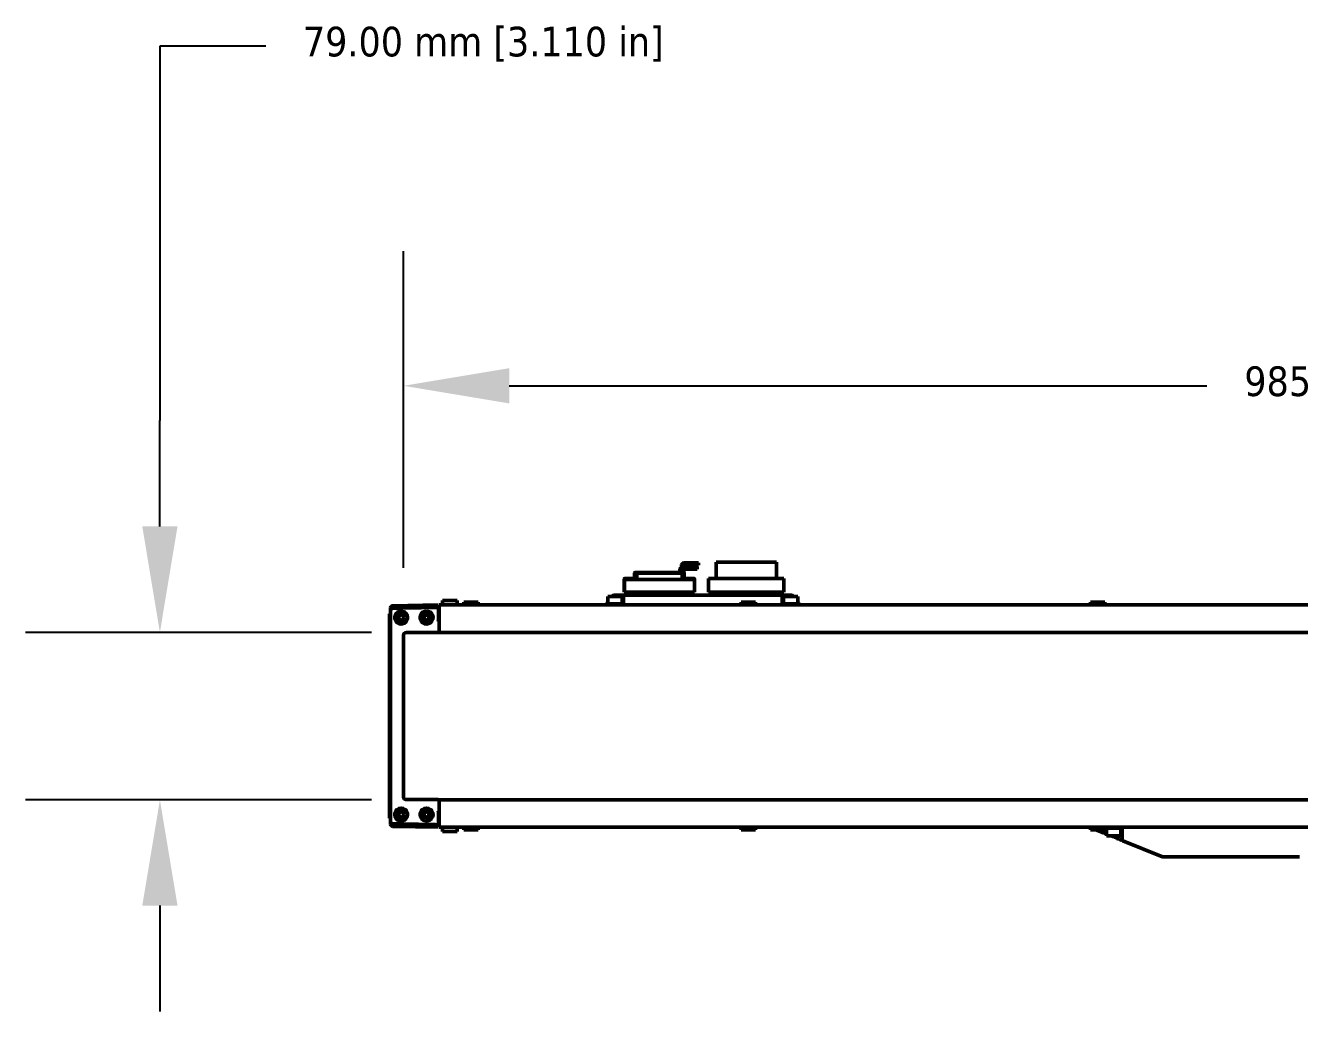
# Model space of a CAD drawing. Header units: millimetres. Extents: x 100 to 5488, y 100 to 4218.
# Drawn here: x 1410 to 2012, y 3196 to 3661 of the extents above; entities that cross this region are included whole.
import ezdxf

# ---------------------------------------------------------------- set-up
doc = ezdxf.new("R2010")
doc.units = ezdxf.units.MM
doc.header["$LTSCALE"] = 20
doc.layers.add('Dimension (ANSI)', color=7, linetype='Continuous', lineweight=25)
doc.layers.add('Visible (ANSI)', color=7, linetype='Continuous', lineweight=50)
doc.styles.add('My Text', font='tahoma.ttf')
doc.dimstyles.new('My Dimension - mm [in] (ANSI)', dxfattribs={"dimscale": 20, "dimtxt": 0.7, "dimasz": 2.5, "dimexe": 3.175, "dimexo": 1.6002, "dimgap": 0.8, "dimtad": 0, "dimtoh": 1, "dimrnd": 1e-08, "dimzin": 4, "dimdsep": 46, "dimtxsty": 'My Text', "dimcen": 0.09, "dimdle": 10, "dimclrd": 1, "dimclre": 1, "dimclrt": 1, "dimadec": 1, "dimazin": 1, "dimtfac": 4.354286, "dimtofl": 0, "dimtmove": 0, "dimatfit": 3, "dimfxl": 1, "dimtolj": 1, "dimtzin": 4, "dimlwd": -1, "dimlwe": -1, "dimarcsym": 0})

# ---------------------------------------------------------------- blocks, each defined once
blk = doc.blocks.new('*D17')
at = {"layer": 'Defpoints', "color": 0, "transparency": 16777216}
for p in [(2574.57, 3490.98), (1588.66, 3373.07), (2574.57, 3373.07)]:
    blk.add_point(p, dxfattribs=at)
at = {"layer": 'Dimension (ANSI)', "color": 1, "transparency": 16777216}
for p, q in [((1588.66, 3405.08), (1588.66, 3554.48)), ((2574.57, 3405.08), (2574.57, 3554.48)), ((1638.66, 3490.98), (1968.18, 3490.98)), ((2524.57, 3490.98), (2195.04, 3490.98))]:
    blk.add_line(p, q, dxfattribs=at)
for points in [[(1638.66, 3499.31), (1638.66, 3482.65), (1588.66, 3490.98)], [(2524.57, 3499.31), (2524.57, 3482.65), (2574.57, 3490.98)]]:
    blk.add_solid(points, dxfattribs=at)
at = {"layer": 'Dimension (ANSI)', "color": 1, "transparency": 16777216, "insert": (2081.61, 3500.14), "char_height": 14, "attachment_point": 2, "style": 'My Text'}
blk.add_mtext('\\A1;985.91 mm [38.815 in]', dxfattribs=at)
blk = doc.blocks.new('*D18')
at = {"layer": 'Defpoints', "color": 0, "transparency": 16777216}
for p in [(1605.61, 3374.57), (1473.66, 3295.57), (1605.61, 3295.57)]:
    blk.add_point(p, dxfattribs=at)
at = {"layer": 'Dimension (ANSI)', "color": 1, "transparency": 16777216}
for p, q in [((1523.66, 3651.34), (1473.66, 3651.34)), ((1473.66, 3651.34), (1473.66, 3474.57)), ((1473.66, 3424.57), (1473.66, 3474.57)), ((1573.61, 3374.57), (1410.16, 3374.57)), ((1573.61, 3295.57), (1410.16, 3295.57)), ((1473.66, 3245.57), (1473.66, 3195.57))]:
    blk.add_line(p, q, dxfattribs=at)
for points in [[(1465.33, 3424.57), (1481.99, 3424.57), (1473.66, 3374.57)], [(1465.33, 3245.57), (1481.99, 3245.57), (1473.66, 3295.57)]]:
    blk.add_solid(points, dxfattribs=at)
at = {"layer": 'Dimension (ANSI)', "color": 1, "transparency": 16777216, "insert": (1626.43, 3660.5), "char_height": 14, "attachment_point": 2, "style": 'My Text'}
blk.add_mtext('\\A1;79.00 mm [3.110 in]', dxfattribs=at)

msp = doc.modelspace()

# ---------------------------------------------------------------- linework, layer by layer
at = {"layer": 'Visible (ANSI)'}
for p, q in [((1720.094, 3406.344), (1720.094, 3405.257)), ((1721.094, 3407.344), (1723.094, 3407.344)), ((1721.094, 3406.344), (1721.094, 3407.344)), ((1721.094, 3406.344), (1721.094, 3405.572)), ((1723.094, 3406.344), (1721.094, 3406.344)), ((1725.295, 3407.344), (1723.094, 3407.344)), ((1725.295, 3406.344), (1723.094, 3406.344)), ((1725.295, 3407.344), (1727.027, 3407.344)), ((1727.027, 3406.344), (1725.295, 3406.344)), ((1727.027, 3407.344), (1728.099, 3407.344)), ((1728.099, 3406.344), (1727.027, 3406.344)), ((1728.099, 3406.344), (1728.099, 3407.344)), ((1736.363, 3407.674), (1764.863, 3407.674)), ((1736.363, 3407.674), (1736.363, 3400.074)), ((1764.863, 3407.674), (1764.863, 3400.074)), ((1697.863, 3400.044), (1697.863, 3402.644)), ((1698.063, 3402.844), (1719.155, 3402.844)), ((1698.863, 3399.574), (1698.863, 3402.374)), ((1699.063, 3402.574), (1719.971, 3402.574)), ((1719.155, 3403.574), (1719.155, 3402.574)), ((1720.175, 3402.374), (1720.175, 3403.374)), ((1720.363, 3399.574), (1720.363, 3403.374)), ((1720.363, 3402.844), (1720.889, 3402.844)), ((1721.094, 3404.337), (1721.094, 3402.844)), ((1721.094, 3402.844), (1721.363, 3402.844)), ((1721.094, 3402.644), (1721.094, 3402.844)), ((1721.997, 3405.574), (1721.191, 3405.574)), ((1721.191, 3404.374), (1721.997, 3404.374)), ((1721.363, 3400.044), (1721.363, 3402.844)), ((1721.997, 3404.374), (1721.997, 3405.574)), ((1721.997, 3405.574), (1722.404, 3405.574)), ((1722.404, 3404.374), (1721.997, 3404.374)), ((1722.404, 3405.574), (1723.725, 3405.574)), ((1723.725, 3404.374), (1722.404, 3404.374)), ((1723.725, 3405.574), (1725.5, 3405.574)), ((1723.725, 3404.374), (1725.5, 3404.374)), ((1725.5, 3405.574), (1726.821, 3405.574)), ((1726.821, 3404.374), (1725.5, 3404.374)), ((1726.821, 3405.574), (1727.363, 3405.574)), ((1727.363, 3404.374), (1726.821, 3404.374)), ((1727.363, 3405.574), (1727.363, 3404.374)), ((1693.013, 3393.574), (1693.013, 3399.844)), ((1693.113, 3393.574), (1693.113, 3399.374)), ((1693.213, 3400.044), (1696.013, 3400.044)), ((1693.313, 3399.574), (1696.113, 3399.574)), ((1696.013, 3400.044), (1698.863, 3400.044)), ((1696.113, 3399.574), (1723.113, 3399.574)), ((1720.363, 3400.044), (1723.213, 3400.044)), ((1723.113, 3399.574), (1725.913, 3399.574)), ((1723.213, 3400.044), (1726.013, 3400.044)), ((1726.113, 3399.374), (1726.113, 3393.574)), ((1726.213, 3399.844), (1726.213, 3393.574)), ((1732.863, 3400.074), (1736.863, 3400.074)), ((1732.863, 3393.574), (1732.863, 3400.074)), ((1736.863, 3400.074), (1764.363, 3400.074)), ((1764.363, 3400.074), (1768.363, 3400.074)), ((1768.363, 3400.074), (1768.363, 3393.574)), ((1607.213, 3389.574), (1614.013, 3389.574)), ((1607.213, 3389.574), (1607.213, 3387.516)), ((1614.013, 3389.574), (1614.013, 3387.516)), ((1617.213, 3388.774), (1624.013, 3388.774)), ((1617.213, 3388.774), (1617.213, 3387.516)), ((1624.013, 3388.774), (1624.013, 3387.516)), ((1684.817, 3388.159), (1684.752, 3388.07)), ((1685.213, 3388.714), (1685.097, 3388.552)), ((1685.213, 3391.574), (1692.013, 3391.574)), ((1685.213, 3391.574), (1685.213, 3388.074)), ((1687.314, 3391.655), (1687.256, 3391.574)), ((1688.127, 3392.074), (1688.613, 3392.074)), ((1693.174, 3392.074), (1688.613, 3392.074)), ((1692.013, 3391.574), (1692.013, 3388.074)), ((1692.668, 3391.268), (1692.616, 3388.271)), ((1693.113, 3393.574), (1693.013, 3393.574)), ((1696.113, 3393.574), (1693.113, 3393.574)), ((1693.174, 3392.074), (1767.052, 3392.074)), ((1723.113, 3393.574), (1696.113, 3393.574)), ((1696.113, 3393.574), (1696.113, 3392.074)), ((1699.113, 3393.574), (1699.113, 3392.074)), ((1720.125, 3393.574), (1720.125, 3392.074)), ((1726.113, 3393.574), (1723.113, 3393.574)), ((1724.365, 3393.574), (1724.365, 3392.074)), ((1726.213, 3393.574), (1726.113, 3393.574)), ((1736.863, 3393.574), (1732.863, 3393.574)), ((1736.613, 3393.574), (1736.613, 3392.074)), ((1736.863, 3393.574), (1764.363, 3393.574)), ((1736.913, 3393.574), (1736.913, 3392.074)), ((1739.913, 3393.574), (1739.913, 3392.074)), ((1748.213, 3388.774), (1755.013, 3388.774)), ((1748.213, 3388.774), (1748.213, 3387.516)), ((1755.013, 3388.774), (1755.013, 3387.516)), ((1768.363, 3393.574), (1764.363, 3393.574)), ((1764.613, 3393.574), (1764.613, 3392.074)), ((1766.263, 3393.574), (1766.263, 3392.074)), ((1771.613, 3392.074), (1767.052, 3392.074)), ((1767.551, 3391.583), (1767.551, 3391.583)), ((1767.609, 3388.271), (1767.557, 3391.268)), ((1768.213, 3391.574), (1775.013, 3391.574)), ((1768.213, 3391.574), (1768.213, 3388.074)), ((1771.613, 3392.074), (1772.098, 3392.074)), ((1772.97, 3391.574), (1772.912, 3391.655)), ((1775.013, 3391.574), (1775.013, 3388.074)), ((1775.128, 3388.552), (1775.013, 3388.714)), ((1775.133, 3388.546), (1775.128, 3388.552)), ((1775.472, 3388.071), (1775.407, 3388.163)), ((1913.213, 3388.774), (1920.013, 3388.774)), ((1913.213, 3388.774), (1913.213, 3387.516)), ((1920.013, 3388.774), (1920.013, 3387.516)), ((1582.113, 3383.324), (1582.613, 3383.324)), ((1582.113, 3383.284), (1582.113, 3383.324)), ((1582.113, 3383.284), (1582.113, 3367.874)), ((1582.613, 3386.108), (1582.613, 3386.178)), ((1582.613, 3386.108), (1582.613, 3384.974)), ((1582.613, 3285.174), (1582.613, 3384.974)), ((1582.613, 3285.18), (1582.613, 3384.968)), ((1583.595, 3387.178), (1605.113, 3387.554)), ((1583.595, 3386.018), (1605.113, 3386.41)), ((1589.199, 3384.186), (1589.198, 3384.187)), ((1601.077, 3382.174), (1601.077, 3380.974)), ((1601.613, 3384.678), (1601.613, 3384.679)), ((1605.113, 3387.554), (1605.113, 3387.426)), ((1605.113, 3386.41), (1605.113, 3387.426)), ((1605.113, 3386.346), (1605.113, 3386.41)), ((1605.217, 3386.163), (1605.217, 3384.074)), ((1605.613, 3385.604), (1605.217, 3385.611)), ((1605.217, 3385.541), (1605.613, 3385.534)), ((1605.613, 3384.301), (1605.217, 3384.308)), ((1605.28, 3384.074), (1605.217, 3384.074)), ((1605.28, 3380.198), (1605.28, 3384.074)), ((1605.28, 3383.807), (1605.613, 3383.801)), ((1605.613, 3387.389), (1605.613, 3387.516)), ((2557.613, 3387.516), (1605.613, 3387.516)), ((1605.613, 3387.389), (1605.613, 3384.681)), ((1605.613, 3384.202), (1605.613, 3384.681)), ((1605.613, 3375.074), (1605.613, 3384.202)), ((1684.357, 3387.516), (1684.549, 3387.784)), ((1684.606, 3387.865), (1684.549, 3387.784)), ((1684.632, 3387.902), (1684.625, 3387.892)), ((1684.696, 3387.991), (1684.654, 3387.931)), ((1685.495, 3388.074), (1685.013, 3388.074)), ((1685.495, 3388.074), (1687.652, 3388.074)), ((1689.573, 3388.074), (1687.652, 3388.074)), ((1689.573, 3388.074), (1692.416, 3388.074)), ((1767.809, 3388.074), (1770.652, 3388.074)), ((1772.573, 3388.074), (1770.652, 3388.074)), ((1772.573, 3388.074), (1774.731, 3388.074)), ((1775.213, 3388.074), (1774.731, 3388.074)), ((1775.569, 3387.935), (1775.528, 3387.993)), ((1775.677, 3387.784), (1775.619, 3387.865)), ((1775.677, 3387.784), (1775.869, 3387.516)), ((1605.613, 3379.941), (1605.152, 3379.941)), ((1605.156, 3380.074), (1605.28, 3380.198)), ((1605.156, 3380.074), (1605.156, 3379.941)), ((1588.656, 3373.074), (1588.656, 3297.074)), ((1604.956, 3374.53), (1590.113, 3374.53)), ((1604.979, 3374.574), (1604.979, 3374.574)), ((1605.071, 3374.574), (1605.613, 3374.574)), ((1605.613, 3374.574), (1605.613, 3375.074)), ((2557.613, 3374.574), (1605.613, 3374.574)), ((1582.113, 3364.15), (1582.113, 3367.874)), ((1582.613, 3367.874), (1582.113, 3367.874)), ((1582.113, 3364.149), (1582.113, 3362.759)), ((1582.113, 3307.389), (1582.113, 3362.759)), ((1582.113, 3307.389), (1582.113, 3305.999)), ((1582.113, 3302.274), (1582.113, 3305.999)), ((1582.113, 3302.274), (1582.113, 3286.864)), ((1582.613, 3302.274), (1582.113, 3302.274)), ((1590.113, 3295.618), (1604.956, 3295.618)), ((1604.979, 3295.574), (1604.979, 3295.574)), ((1605.071, 3295.574), (1605.613, 3295.574)), ((1605.613, 3295.574), (2557.613, 3295.574)), ((1605.613, 3295.074), (1605.613, 3295.574)), ((1605.613, 3295.074), (1605.613, 3285.946)), ((1582.113, 3286.824), (1582.113, 3286.864)), ((1582.613, 3286.824), (1582.113, 3286.824)), ((1601.077, 3287.974), (1601.077, 3289.174)), ((1605.613, 3290.207), (1605.152, 3290.207)), ((1605.156, 3290.074), (1605.156, 3290.207)), ((1605.156, 3290.074), (1605.28, 3289.95)), ((1605.217, 3286.074), (1605.217, 3283.985)), ((1605.217, 3286.074), (1605.28, 3286.074)), ((1605.28, 3286.074), (1605.28, 3289.95)), ((1605.28, 3286.341), (1605.613, 3286.347)), ((1605.613, 3285.467), (1605.613, 3285.946)), ((1582.613, 3285.174), (1582.613, 3284.04)), ((1582.613, 3283.97), (1582.613, 3284.04)), ((1583.595, 3284.13), (1605.113, 3283.738)), ((1583.595, 3282.97), (1605.113, 3282.594)), ((1601.613, 3285.469), (1601.613, 3285.47)), ((1605.113, 3285.609), (1605.113, 3285.609)), ((1605.113, 3283.738), (1605.113, 3283.802)), ((1605.113, 3282.722), (1605.113, 3283.738)), ((1605.113, 3282.722), (1605.113, 3282.594)), ((1605.613, 3285.847), (1605.217, 3285.84)), ((1605.613, 3284.614), (1605.217, 3284.607)), ((1605.217, 3284.537), (1605.613, 3284.544)), ((1605.613, 3285.467), (1605.613, 3282.759)), ((1605.613, 3282.632), (1605.613, 3282.759)), ((1605.613, 3282.632), (2557.613, 3282.632)), ((1607.213, 3280.574), (1607.213, 3282.632)), ((1614.013, 3280.574), (1607.213, 3280.574)), ((1614.013, 3280.574), (1614.013, 3282.632)), ((1617.213, 3281.374), (1617.213, 3282.632)), ((1624.013, 3281.374), (1617.213, 3281.374)), ((1624.013, 3281.374), (1624.013, 3282.632)), ((1748.213, 3281.374), (1748.213, 3282.632)), ((1755.013, 3281.374), (1748.213, 3281.374)), ((1755.013, 3281.374), (1755.013, 3282.632)), ((1913.213, 3282.407), (1912.656, 3282.632)), ((1913.213, 3281.374), (1913.213, 3282.632)), ((1920.013, 3281.374), (1913.213, 3281.374)), ((1919.396, 3279.909), (1915.771, 3281.374)), ((1920.013, 3281.374), (1920.013, 3282.632)), ((1920.083, 3280.364), (1920.089, 3280.694)), ((1920.089, 3280.694), (1920.109, 3281.877)), ((1920.309, 3282.074), (1921.645, 3282.074)), ((1920.713, 3278.574), (1920.713, 3282.074)), ((1921.645, 3282.074), (1925.75, 3282.074)), ((1925.75, 3282.074), (1927.916, 3282.074)), ((1927.513, 3278.574), (1927.513, 3282.074)), ((1928.116, 3281.877), (1928.201, 3277.012)), ((1927.513, 3278.574), (1920.713, 3278.574)), ((1928.207, 3276.678), (1928.201, 3277.012)), ((1947.271, 3268.647), (1928.519, 3276.223)), ((2011.964, 3268.574), (1947.646, 3268.574))]:
    msp.add_line(p, q, dxfattribs=at)
for centre, radius in [((1587.613, 3381.574), 1.583), ((1587.613, 3381.574), 1.25), ((1599.613, 3381.574), 1.583), ((1599.613, 3381.574), 1.25), ((1587.613, 3288.574), 1.583), ((1587.613, 3288.574), 1.25), ((1599.613, 3288.574), 1.583), ((1599.613, 3288.574), 1.25)]:
    msp.add_circle(centre, radius, dxfattribs=at)
for centre, radius, start, end in [((1721.094, 3406.344), 1, 90, 180), ((1698.063, 3402.644), 0.2, 90, 180), ((1699.063, 3402.374), 0.2, 90, 180), ((1721.363, 3403.374), 1, 90, 180), ((1693.213, 3399.844), 0.2, 90, 180), ((1693.313, 3399.374), 0.2, 90, 180), ((1725.913, 3399.374), 0.2, 0, 90), ((1726.013, 3399.844), 0.2, 0, 90), ((1692.416, 3388.274), 0.2, 269.998863, 358.999943), ((1693.174, 3391.574), 0.5, 89.999567, 114.35234), ((1767.809, 3388.274), 0.2, 181.0002, 270.000432), ((1583.613, 3386.178), 1, 91, 180), ((1587.613, 3381.574), 3.056, 121.475053, 58.728018), ((1599.613, 3381.574), 3.056, 121.036997, 59.169585), ((1685.013, 3387.574), 0.5, 90, 144.462322), ((1775.213, 3387.574), 0.5, 35.537795, 90), ((1590.113, 3373.074), 1.456, 90, 180), ((1590.113, 3297.074), 1.456, 180, 270), ((1587.613, 3288.574), 3.056, 301.281577, 238.50764), ((1599.613, 3288.574), 3.056, 300.834378, 238.897716), ((1583.613, 3283.97), 1, 180, 269), ((1919.583, 3280.373), 0.5, 248.000111, 358.999853), ((1928.707, 3276.687), 0.5, 181.000001, 248), ((1947.646, 3269.574), 1, 248, 270)]:
    msp.add_arc(centre, radius, start, end, dxfattribs=at)
for centre, major_axis, ratio, start_param, end_param in [((1688.127, 3391.074), (-1, 0), 0.999962, 4.712389, 4.8417911), ((1692.665, 3391.083), (0.009, 0.5), 0.0000168, 0.3864941, 1.1872999), ((1767.057, 3391.26), (0.5, 0.009), 0.371293, 6.283161, 6.2831875), ((1772.098, 3391.074), (-0.994, 0.108), 0.9999628, 4.712389, 4.8207396), ((1583.613, 3384.974), (0, 1.044), 0.9578263, 0.0174533, 1.5707963), ((1583.613, 3384.964), (0.076, -1.025), 0.973072, 3.0870417, 4.6368359), ((1605.017, 3386.162), (-0.012, -0.208), 0.9578446, 1.6315776, 3.2124036), ((1604.956, 3374.73), (0.141, -0.141), 0.9996955, 5.4979394, 6.1711163), ((1604.956, 3295.418), (0.141, 0.141), 0.9996955, 0.112069, 0.7852459), ((1583.613, 3285.184), (-0.076, -1.025), 0.9730721, 4.7880626, 6.3377363), ((1583.613, 3285.174), (0, -1.044), 0.9578263, 4.712389, 6.265732), ((1605.017, 3283.986), (0.012, -0.208), 0.9578446, 6.2123744, 7.7932003)]:
    msp.add_ellipse(centre, major_axis=major_axis, ratio=ratio, start_param=start_param, end_param=end_param, dxfattribs=at)
for points, knots in [([(1719.155, 3403.574), (1719.155, 3403.819), (1719.214, 3404.108), (1719.405, 3404.563), (1719.572, 3404.809), (1719.926, 3405.159), (1720.178, 3405.325), (1720.643, 3405.516), (1720.939, 3405.574), (1721.191, 3405.574)], [-0.59688354, -0.59688354, -0.59688354, -0.59688354, -0.52329048, -0.52329048, -0.44889106, -0.44889106, -0.37370165, -0.37370165, -0.29810743, -0.29810743, -0.29810743, -0.29810743]), ([(1720.175, 3402.374), (1720.175, 3402.399), (1720.169, 3402.427), (1720.15, 3402.473), (1720.133, 3402.498), (1720.098, 3402.533), (1720.073, 3402.549), (1720.026, 3402.568), (1719.997, 3402.574), (1719.971, 3402.574)], [-0.119573819, -0.119573819, -0.119573819, -0.119573819, -0.112211125, -0.112211125, -0.104781711, -0.104781711, -0.09726932, -0.09726932, -0.089684924, -0.089684924, -0.089684924, -0.089684924]), ([(1721.191, 3404.374), (1721.065, 3404.374), (1720.917, 3404.345), (1720.685, 3404.25), (1720.56, 3404.167), (1720.383, 3403.992), (1720.299, 3403.869), (1720.204, 3403.641), (1720.175, 3403.497), (1720.175, 3403.374)], [0.14911919, 0.14911919, 0.14911919, 0.14911919, 0.18689155, 0.18689155, 0.2244165, 0.2244165, 0.26157556, 0.26157556, 0.29840237, 0.29840237, 0.29840237, 0.29840237]), ([(1721.094, 3402.644), (1721.094, 3402.668), (1721.088, 3402.697), (1721.069, 3402.743), (1721.052, 3402.767), (1721.016, 3402.802), (1720.991, 3402.819), (1720.944, 3402.838), (1720.914, 3402.844), (1720.889, 3402.844)], [-0.119920026, -0.119920026, -0.119920026, -0.119920026, -0.112570539, -0.112570539, -0.105133281, -0.105133281, -0.097586784, -0.097586784, -0.089945554, -0.089945554, -0.089945554, -0.089945554]), ([(1685.097, 3388.552), (1685.064, 3388.506), (1685, 3388.416), (1684.912, 3388.294), (1684.861, 3388.222), (1684.839, 3388.191)], [0, 0, 0, 0, 0.11111111, 0.22222222, 0.31589977, 0.31589977, 0.31589977, 0.31589977]), ([(1687.314, 3391.655), (1687.345, 3391.7), (1687.381, 3391.742), (1687.458, 3391.819), (1687.5, 3391.855), (1687.589, 3391.919), (1687.636, 3391.947), (1687.734, 3391.995), (1687.785, 3392.015), (1687.89, 3392.047), (1687.944, 3392.059), (1687.998, 3392.066)], [0.62013723, 0.62013723, 0.62013723, 0.62013723, 0.78438969, 0.78438969, 0.94864214, 0.94864214, 1.1128946, 1.1128946, 1.27714705, 1.27714705, 1.44139951, 1.44139951, 1.44139951, 1.44139951]), ([(1692.669, 3391.27), (1692.669, 3391.274), (1692.669, 3391.278), (1692.669, 3391.295), (1692.669, 3391.308), (1692.67, 3391.36), (1692.671, 3391.396), (1692.672, 3391.467), (1692.673, 3391.5), (1692.673, 3391.533), (1692.673, 3391.54), (1692.673, 3391.546)], [0.000192555, 0.000192555, 0.000192555, 0.000192555, 0.001457794, 0.001457794, 0.005834905, 0.005834905, 0.019070085, 0.019070085, 0.035089875, 0.035089875, 0.040068848, 0.040068848, 0.040068848, 0.040068848]), ([(1692.674, 3391.581), (1692.674, 3391.582), (1692.674, 3391.582), (1692.674, 3391.583), (1692.674, 3391.583), (1692.674, 3391.583), (1692.674, 3391.583), (1692.674, 3391.584), (1692.674, 3391.584), (1692.674, 3391.584), (1692.674, 3391.584), (1692.674, 3391.585), (1692.674, 3391.585), (1692.674, 3391.585), (1692.674, 3391.586), (1692.674, 3391.587), (1692.674, 3391.589), (1692.674, 3391.593), (1692.674, 3391.596), (1692.675, 3391.608), (1692.676, 3391.616), (1692.679, 3391.651), (1692.684, 3391.677), (1692.704, 3391.754), (1692.727, 3391.804), (1692.786, 3391.894), (1692.823, 3391.934), (1692.896, 3391.992), (1692.931, 3392.013), (1692.968, 3392.029)], [0, 0, 0, 0, 0.002166751, 0.002166751, 0.002979136, 0.002979136, 0.003588615, 0.003588615, 0.003817728, 0.003817728, 0.003926689, 0.003926689, 0.004036771, 0.004036771, 0.004146357, 0.004146357, 0.00458818, 0.00458818, 0.005455361, 0.005455361, 0.008055991, 0.008055991, 0.015878866, 0.015878866, 0.032020319, 0.032020319, 0.047943898, 0.047943898, 0.060055001, 0.060055001, 0.060055001, 0.060055001]), ([(1767.052, 3392.074), (1767.053, 3392.074), (1767.054, 3392.074), (1767.059, 3392.074), (1767.062, 3392.074), (1767.077, 3392.073), (1767.088, 3392.073), (1767.131, 3392.069), (1767.163, 3392.062), (1767.246, 3392.038), (1767.296, 3392.014), (1767.383, 3391.952), (1767.422, 3391.914), (1767.485, 3391.829), (1767.51, 3391.78), (1767.535, 3391.705), (1767.541, 3391.679), (1767.547, 3391.64), (1767.549, 3391.627), (1767.55, 3391.609), (1767.551, 3391.604), (1767.551, 3391.595), (1767.551, 3391.591), (1767.551, 3391.587), (1767.551, 3391.587), (1767.551, 3391.586), (1767.551, 3391.585), (1767.551, 3391.585), (1767.551, 3391.584), (1767.551, 3391.584), (1767.551, 3391.584), (1767.551, 3391.584), (1767.551, 3391.584), (1767.551, 3391.583), (1767.551, 3391.583), (1767.551, 3391.583), (1767.551, 3391.583), (1767.551, 3391.582), (1767.551, 3391.581), (1767.552, 3391.575), (1767.552, 3391.566), (1767.552, 3391.534), (1767.553, 3391.507), (1767.554, 3391.441), (1767.555, 3391.4), (1767.556, 3391.329), (1767.556, 3391.3), (1767.557, 3391.27)], [0, 0, 0, 0, 0.00036104, 0.00036104, 0.00144422, 0.00144422, 0.00469528, 0.00469528, 0.01449043, 0.01449043, 0.03059727, 0.03059727, 0.04652178, 0.04652178, 0.06245281, 0.06245281, 0.07034105, 0.07034105, 0.07432727, 0.07432727, 0.07582109, 0.07582109, 0.07694245, 0.07694245, 0.07709895, 0.07709895, 0.07722555, 0.07722555, 0.07734819, 0.07734819, 0.07745767, 0.07745767, 0.07764187, 0.07764187, 0.07806119, 0.07806119, 0.07931745, 0.07931745, 0.08308773, 0.08308773, 0.09446564, 0.09446564, 0.11062573, 0.11062573, 0.12655528, 0.12655528, 0.13618711, 0.13618711, 0.13618711, 0.13618711]), ([(1772.206, 3392.068), (1772.262, 3392.062), (1772.317, 3392.051), (1772.425, 3392.021), (1772.478, 3392.001), (1772.579, 3391.952), (1772.628, 3391.924), (1772.72, 3391.859), (1772.763, 3391.823), (1772.843, 3391.744), (1772.879, 3391.701), (1772.912, 3391.655)], [1.67913277, 1.67913277, 1.67913277, 1.67913277, 1.84759711, 1.84759711, 2.01606146, 2.01606146, 2.1845258, 2.1845258, 2.35299014, 2.35299014, 2.52145448, 2.52145448, 2.52145448, 2.52145448]), ([(1775.317, 3388.288), (1775.317, 3388.288), (1775.287, 3388.33), (1775.256, 3388.373), (1775.225, 3388.417)], [0.77602015, 0.77602015, 0.77602015, 0.77602015, 0.77777778, 0.8887007, 0.8887007, 0.8887007, 0.8887007]), ([(1605.015, 3386.371), (1601.445, 3386.307), (1597.874, 3386.244), (1590.733, 3386.118), (1587.162, 3386.055), (1583.592, 3385.991)], [-2.142719, -2.142719, -2.142719, -2.142719, -1.0713624, -1.0713624, -0.0000057, -0.0000057, -0.0000057, -0.0000057]), ([(1587.609, 3384.51), (1587.211, 3384.51), (1586.739, 3384.462), (1586.251, 3384.299), (1586.124, 3384.246), (1586.017, 3384.181)], [-0.58807697, -0.58807697, -0.58807697, -0.58807697, -0.46867744, -0.46867744, -0.43292845, -0.43292845, -0.43292845, -0.43292845]), ([(1589.198, 3384.187), (1589.092, 3384.25), (1588.967, 3384.303), (1588.48, 3384.464), (1588.008, 3384.511), (1587.609, 3384.51), (1587.609, 3384.51), (1587.609, 3384.51)], [-0.74283482, -0.74283482, -0.74283482, -0.74283482, -0.70758883, -0.70758883, -0.58813314, -0.58813314, -0.58807697, -0.58807697, -0.58807697, -0.58807697]), ([(1599.609, 3384.516), (1599.331, 3384.516), (1599.029, 3384.494), (1598.598, 3384.411), (1598.458, 3384.374), (1598.224, 3384.29), (1598.127, 3384.248), (1598.037, 3384.193)], [0.40395392, 0.40395392, 0.40395392, 0.40395392, 0.48753282, 0.48753282, 0.52933619, 0.52933619, 0.56127356, 0.56127356, 0.56127356, 0.56127356]), ([(1601.179, 3384.199), (1601.09, 3384.252), (1600.994, 3384.294), (1600.762, 3384.377), (1600.622, 3384.413), (1600.19, 3384.496), (1599.888, 3384.517), (1599.609, 3384.516), (1599.609, 3384.516), (1599.609, 3384.516)], [0.24705167, 0.24705167, 0.24705167, 0.24705167, 0.27851601, 0.27851601, 0.32031937, 0.32031937, 0.4039261, 0.4039261, 0.40395392, 0.40395392, 0.40395392, 0.40395392]), ([(1684.606, 3387.865), (1684.606, 3387.865), (1684.606, 3387.865), (1684.606, 3387.865), (1684.606, 3387.865), (1684.606, 3387.865), (1684.606, 3387.865), (1684.606, 3387.865), (1684.606, 3387.865), (1684.606, 3387.865), (1684.606, 3387.865), (1684.607, 3387.866), (1684.608, 3387.867), (1684.613, 3387.874), (1684.618, 3387.881), (1684.625, 3387.892)], [0, 0, 0, 0, 0.000059084, 0.000059084, 0.000160675, 0.000160675, 0.000360544, 0.000360544, 0.000960056, 0.000960056, 0.002758732, 0.002758732, 0.008162163, 0.008162163, 0.019680834, 0.019680834, 0.019680834, 0.019680834]), ([(1684.606, 3387.865), (1684.606, 3387.865), (1684.606, 3387.865), (1684.607, 3387.866), (1684.607, 3387.866), (1684.61, 3387.871), (1684.615, 3387.878), (1684.624, 3387.889), (1684.624, 3387.89), (1684.625, 3387.892)], [0.005624863, 0.005624863, 0.005624863, 0.005624863, 0.006841143, 0.006841143, 0.01082477, 0.01082477, 0.022835914, 0.022835914, 0.024324131, 0.024324131, 0.024324131, 0.024324131]), ([(1775.569, 3387.935), (1775.59, 3387.905), (1775.606, 3387.884), (1775.617, 3387.868), (1775.619, 3387.865), (1775.619, 3387.865), (1775.619, 3387.865), (1775.619, 3387.865)], [0, 0, 0, 0, 0.021099789, 0.021099789, 0.030731419, 0.030731419, 0.030972011, 0.030972011, 0.030972011, 0.030972011]), ([(1582.113, 3364.15), (1582.291, 3363.946), (1582.417, 3363.711), (1582.408, 3363.231), (1582.285, 3362.986), (1582.113, 3362.759)], [-1.91898718, -1.91898718, -1.91898718, -1.91898718, -1.77973988, -1.77973988, -1.64579305, -1.64579305, -1.64579305, -1.64579305]), ([(1582.113, 3307.389), (1582.299, 3307.145), (1582.413, 3306.898), (1582.413, 3306.439), (1582.299, 3306.209), (1582.113, 3305.999)], [-1.90060924, -1.90060924, -1.90060924, -1.90060924, -1.76294705, -1.76294705, -1.62528314, -1.62528314, -1.62528314, -1.62528314]), ([(1586.016, 3285.968), (1586.109, 3285.91), (1586.209, 3285.866), (1586.447, 3285.78), (1586.588, 3285.744), (1587.024, 3285.66), (1587.328, 3285.638), (1587.891, 3285.637), (1588.195, 3285.658), (1588.631, 3285.742), (1588.772, 3285.778), (1589.009, 3285.863), (1589.108, 3285.906), (1589.2, 3285.962)], [0.2481783, 0.2481783, 0.2481783, 0.2481783, 0.28120832, 0.28120832, 0.32341099, 0.32341099, 0.40781633, 0.40781633, 0.49222168, 0.49222168, 0.53442435, 0.53442435, 0.56699802, 0.56699802, 0.56699802, 0.56699802]), ([(1601.179, 3285.95), (1601.09, 3285.896), (1600.994, 3285.854), (1600.762, 3285.771), (1600.622, 3285.735), (1600.19, 3285.652), (1599.888, 3285.631), (1599.331, 3285.632), (1599.029, 3285.654), (1598.598, 3285.737), (1598.458, 3285.774), (1598.223, 3285.858), (1598.125, 3285.901), (1598.033, 3285.956)], [-0.5608719, -0.5608719, -0.5608719, -0.5608719, -0.52932972, -0.52932972, -0.48752687, -0.48752687, -0.40392117, -0.40392117, -0.32031547, -0.32031547, -0.27851262, -0.27851262, -0.24620639, -0.24620639, -0.24620639, -0.24620639]), ([(1583.592, 3284.157), (1587.162, 3284.093), (1590.733, 3284.03), (1597.874, 3283.904), (1601.445, 3283.841), (1605.015, 3283.777)], [0.0000057, 0.0000057, 0.0000057, 0.0000057, 1.0713623, 1.0713623, 2.142719, 2.142719, 2.142719, 2.142719]), ([(1920.109, 3281.877), (1920.109, 3281.88), (1920.109, 3281.882), (1920.109, 3281.884), (1920.11, 3281.895), (1920.112, 3281.907), (1920.114, 3281.918), (1920.117, 3281.931), (1920.121, 3281.943), (1920.127, 3281.955), (1920.132, 3281.969), (1920.14, 3281.981), (1920.149, 3281.993), (1920.158, 3282.006), (1920.17, 3282.018), (1920.183, 3282.029), (1920.197, 3282.041), (1920.213, 3282.05), (1920.231, 3282.058), (1920.25, 3282.066), (1920.271, 3282.072), (1920.293, 3282.073), (1920.299, 3282.074), (1920.304, 3282.074), (1920.309, 3282.074)], [0.00000012, 0.00000012, 0.00000012, 0.00000012, 0.01985726, 0.01985726, 0.01985726, 0.13585931, 0.13585931, 0.13585931, 0.2654826, 0.2654826, 0.2654826, 0.41061976, 0.41061976, 0.41061976, 0.57244242, 0.57244242, 0.57244242, 0.7525286, 0.7525286, 0.7525286, 0.9519984, 0.9519984, 0.9519984, 1, 1, 1, 1]), ([(1927.916, 3282.074), (1927.929, 3282.074), (1927.943, 3282.073), (1927.956, 3282.07), (1927.969, 3282.067), (1927.983, 3282.063), (1927.997, 3282.057), (1928.01, 3282.051), (1928.024, 3282.043), (1928.036, 3282.034), (1928.048, 3282.025), (1928.06, 3282.014), (1928.07, 3282.002), (1928.079, 3281.99), (1928.088, 3281.978), (1928.095, 3281.964), (1928.101, 3281.951), (1928.107, 3281.937), (1928.11, 3281.922), (1928.114, 3281.908), (1928.116, 3281.893), (1928.116, 3281.877)], [0, 0, 0, 0, 0.1428571, 0.1428571, 0.1428571, 0.2857143, 0.2857143, 0.2857143, 0.4285714, 0.4285714, 0.4285714, 0.5714286, 0.5714286, 0.5714286, 0.7142857, 0.7142857, 0.7142857, 0.8571429, 0.8571429, 0.8571429, 1, 1, 1, 1]), ([(1919.998, 3279.666), (1920.019, 3279.657), (1920.218, 3279.577), (1920.462, 3279.479), (1920.713, 3279.377)], [0.172484426, 0.172484426, 0.172484426, 0.172484426, 0.181818182, 0.257742203, 0.257742203, 0.257742203, 0.257742203]), ([(1923.082, 3278.42), (1923.107, 3278.41), (1923.562, 3278.226), (1924.059, 3278.025), (1924.518, 3277.84), (1924.537, 3277.832)], [0.44903077, 0.44903077, 0.44903077, 0.44903077, 0.45454545, 0.54545455, 0.5493591, 0.5493591, 0.5493591, 0.5493591]), ([(1925.783, 3277.329), (1926.187, 3277.165), (1926.962, 3276.852), (1927.561, 3276.61), (1927.801, 3276.513), (1927.803, 3276.513)], [0.63789997, 0.63789997, 0.63789997, 0.63789997, 0.72727273, 0.81818182, 0.81858059, 0.81858059, 0.81858059, 0.81858059]), ([(1928.261, 3276.328), (1928.289, 3276.316), (1928.446, 3276.253), (1928.518, 3276.224), (1928.519, 3276.223)], [0.89126438, 0.89126438, 0.89126438, 0.89126438, 0.90909091, 1, 1, 1, 1])]:
    msp.add_open_spline(points, degree=3, knots=knots, dxfattribs=at)
for points in [[(1684.817, 3388.159), (1684.824, 3388.17), (1684.831, 3388.18), (1684.839, 3388.191)], [(1692.674, 3391.581), (1692.674, 3391.577), (1692.674, 3391.565), (1692.673, 3391.546)], [(1693.174, 3392.074), (1693.174, 3392.074), (1693.174, 3392.074), (1693.174, 3392.074)], [(1767.052, 3392.074), (1767.052, 3392.074), (1767.052, 3392.074), (1767.052, 3392.074)], [(1775.133, 3388.546), (1775.163, 3388.503), (1775.194, 3388.46), (1775.225, 3388.417)], [(1775.317, 3388.288), (1775.348, 3388.244), (1775.378, 3388.202), (1775.407, 3388.163)], [(1684.632, 3387.902), (1684.638, 3387.91), (1684.646, 3387.92), (1684.654, 3387.931)], [(1684.696, 3387.991), (1684.713, 3388.015), (1684.732, 3388.041), (1684.752, 3388.07)], [(1775.472, 3388.071), (1775.492, 3388.043), (1775.511, 3388.017), (1775.528, 3387.993)], [(1919.396, 3279.909), (1919.4, 3279.908), (1919.45, 3279.887), (1919.548, 3279.848)], [(1919.998, 3279.666), (1919.804, 3279.744), (1919.65, 3279.806), (1919.548, 3279.848)], [(1920.083, 3280.364), (1920.083, 3280.364), (1920.083, 3280.364), (1920.083, 3280.364)], [(1923.082, 3278.42), (1922.954, 3278.472), (1922.827, 3278.523), (1922.701, 3278.574)], [(1925.783, 3277.329), (1925.386, 3277.489), (1924.963, 3277.66), (1924.537, 3277.832)], [(1928.261, 3276.328), (1928.144, 3276.375), (1927.989, 3276.438), (1927.803, 3276.513)]]:
    msp.add_open_spline(points, degree=3, dxfattribs=at)

# ---------------------------------------------------------------- dimensions: what is measured, and where the dimension line sits
at = {"layer": 'Dimension (ANSI)', "color": 1, "true_color": 0xff0000}
for base, p1, p2, angle, text, override, picture, middle in [((1473.66, 3295.574), (1605.613, 3374.574), (1605.613, 3295.574), 90, '<> mm [3.110 in]', {"dimgap": 0.8, "dimtih": 1, "dimtoh": 1, "dimdec": 2, "dimpost": '', "dimtol": 0, "dimlim": 0, "dimtp": 0, "dimtm": 0, "dimtdec": 2, "dimtmove": 1, "dimatfit": 1}, '*D18', (1479.18, 3651.345)), ((2574.569, 3490.979), (1588.656, 3373.074), (2574.569, 3373.074), 180, '<> mm [38.815 in]', {"dimgap": 0.8, "dimtoh": 0, "dimdec": 2, "dimpost": '', "dimtol": 0, "dimlim": 0, "dimtp": 0, "dimtm": 0, "dimtdec": 2, "dimatfit": 1}, '*D17', (2081.613, 3490.979))]:
    dim = msp.add_linear_dim(base=base, p1=p1, p2=p2, angle=angle, text=text, dimstyle='My Dimension - mm [in] (ANSI)', override=override, dxfattribs=at)
    dim.commit()
    dim.dimension.update_dxf_attribs({"geometry": picture, "text_midpoint": middle, "dimtype": 160})

doc.saveas('drawing.dxf')
